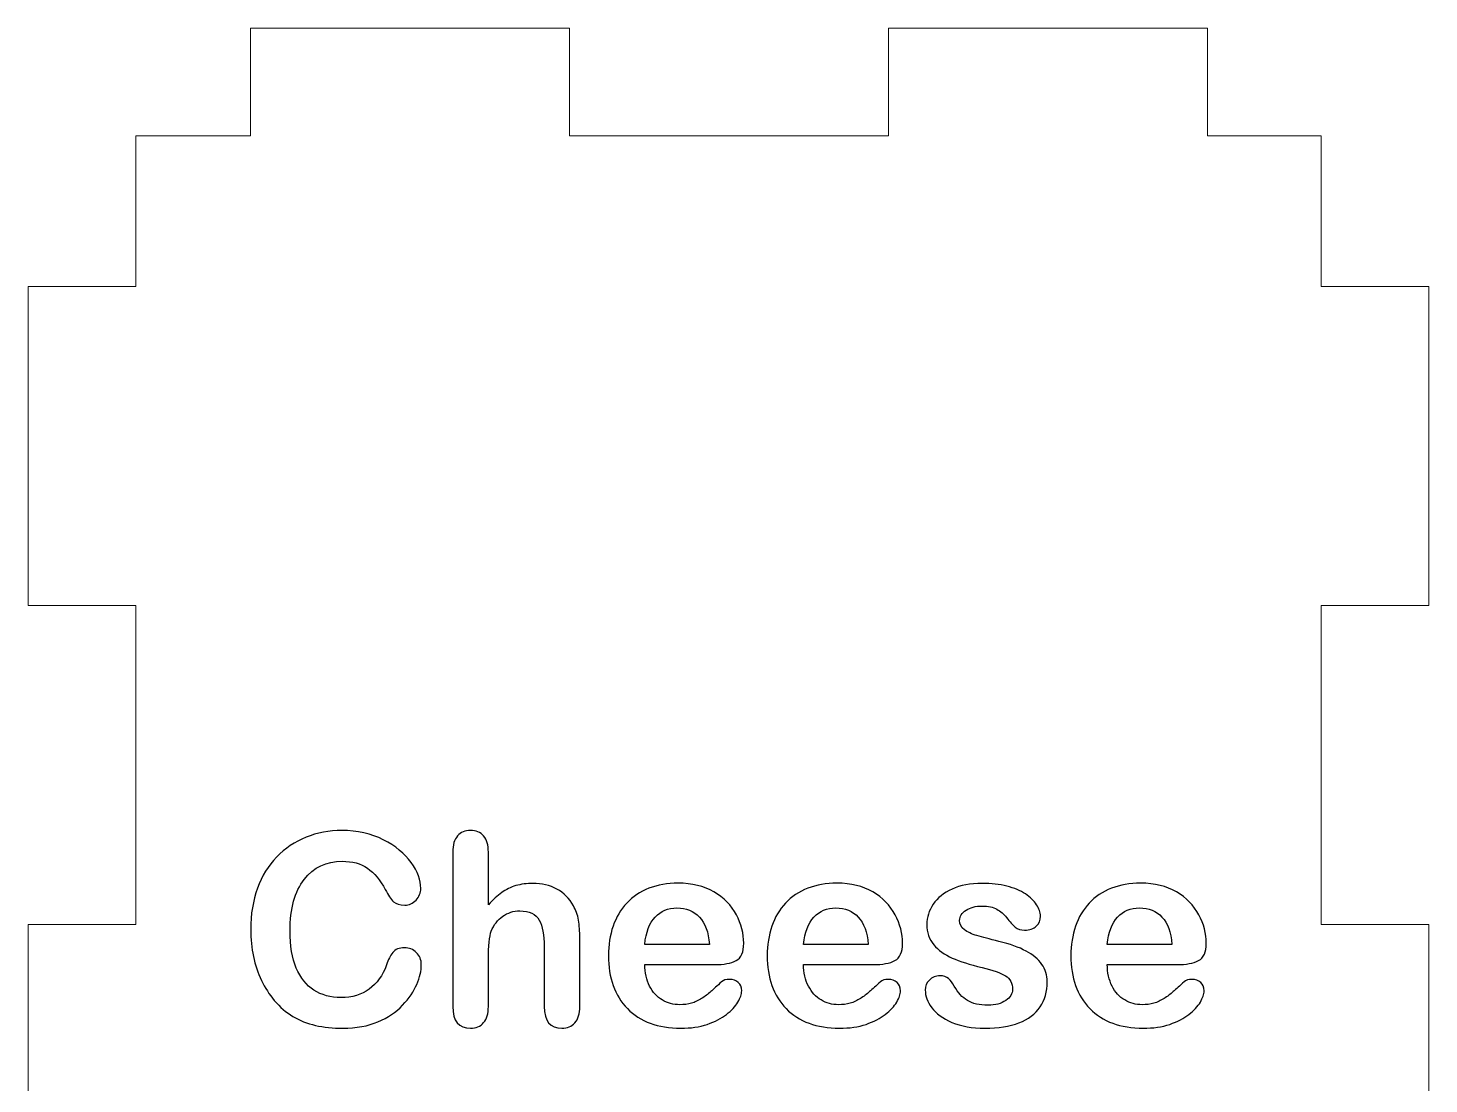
# Model space of a CAD drawing. Header units: inches. Extents: x -11.2 to 11.8, y -8.6 to 8.5.
# Drawn here: x -11.249 to -9.624, y 3.429 to 4.654 of the extents above; entities that cross this region are included whole.
import ezdxf

# ---------------------------------------------------------------- set-up
doc = ezdxf.new("R2010")
doc.units = ezdxf.units.IN
doc.header["$MEASUREMENT"] = 0
doc.layers.add('Tiny token holder', color=7, linetype='Continuous')

msp = doc.modelspace()

# ---------------------------------------------------------------- linework, layer by layer
at = {"layer": 'Tiny token holder', "color": 240, "lineweight": 9}
msp.add_open_spline([(-9.8805, 4.5291), (-9.8805, 4.5291), (-9.8805, 4.6541), (-9.8805, 4.6541), (-9.8805, 4.6541), (-9.8805, 4.6541), (-10.2505, 4.6541), (-10.2505, 4.6541), (-10.2505, 4.6541), (-10.2505, 4.6541), (-10.2505, 4.5291), (-10.2505, 4.5291), (-10.2505, 4.5291), (-10.2505, 4.5291), (-10.6205, 4.5291), (-10.6205, 4.5291), (-10.6205, 4.5291), (-10.6205, 4.5291), (-10.6205, 4.6541), (-10.6205, 4.6541), (-10.6205, 4.6541), (-10.6205, 4.6541), (-10.9905, 4.6541), (-10.9905, 4.6541), (-10.9905, 4.6541), (-10.9905, 4.6541), (-10.9905, 4.5291), (-10.9905, 4.5291), (-10.9905, 4.5291), (-10.9905, 4.5291), (-11.1235, 4.5291), (-11.1235, 4.5291), (-11.1235, 4.5291), (-11.1235, 4.5291), (-11.1235, 4.3541), (-11.1235, 4.3541), (-11.1235, 4.3541), (-11.1235, 4.3541), (-11.2485, 4.3541), (-11.2485, 4.3541), (-11.2485, 4.3541), (-11.2485, 4.3541), (-11.2485, 3.9841), (-11.2485, 3.9841), (-11.2485, 3.9841), (-11.2485, 3.9841), (-11.1235, 3.9841), (-11.1235, 3.9841), (-11.1235, 3.9841), (-11.1235, 3.9841), (-11.1235, 3.6141), (-11.1235, 3.6141), (-11.1235, 3.6141), (-11.1235, 3.6141), (-11.2485, 3.6141), (-11.2485, 3.6141), (-11.2485, 3.6141), (-11.2485, 3.6141), (-11.2485, 3.2441), (-11.2485, 3.2441), (-11.2485, 3.2441), (-11.2485, 3.2441), (-11.1235, 3.2441), (-11.1235, 3.2441), (-11.1235, 3.2441), (-11.1235, 3.2441), (-11.1235, 2.8741), (-11.1235, 2.8741), (-11.1235, 2.8741), (-11.1235, 2.8741), (-11.2485, 2.8741), (-11.2485, 2.8741), (-11.2485, 2.8741), (-11.2485, 2.8741), (-11.2485, 2.5041), (-11.2485, 2.5041), (-11.2485, 2.5041), (-11.2485, 2.5041), (-11.1235, 2.5041), (-11.1235, 2.5041), (-11.1235, 2.5041), (-11.1235, 2.5041), (-11.1235, 2.3291), (-11.1235, 2.3291), (-11.1235, 2.3291), (-11.1235, 2.3291), (-10.9905, 2.3291), (-10.9905, 2.3291), (-10.9905, 2.3291), (-10.9905, 2.3291), (-10.9905, 2.2041), (-10.9905, 2.2041), (-10.9905, 2.2041), (-10.9905, 2.2041), (-10.6205, 2.2041), (-10.6205, 2.2041), (-10.6205, 2.2041), (-10.6205, 2.2041), (-10.6205, 2.3291), (-10.6205, 2.3291), (-10.6205, 2.3291), (-10.6205, 2.3291), (-10.2505, 2.3291), (-10.2505, 2.3291), (-10.2505, 2.3291), (-10.2505, 2.3291), (-10.2505, 2.2041), (-10.2505, 2.2041), (-10.2505, 2.2041), (-10.2505, 2.2041), (-9.8805, 2.2041), (-9.8805, 2.2041), (-9.8805, 2.2041), (-9.8805, 2.2041), (-9.8805, 2.3291), (-9.8805, 2.3291), (-9.8805, 2.3291), (-9.8805, 2.3291), (-9.7485, 2.3291), (-9.7485, 2.3291), (-9.7485, 2.3291), (-9.7485, 2.3291), (-9.7485, 2.5041), (-9.7485, 2.5041), (-9.7485, 2.5041), (-9.7485, 2.5041), (-9.6235, 2.5041), (-9.6235, 2.5041), (-9.6235, 2.5041), (-9.6235, 2.5041), (-9.6235, 2.8741), (-9.6235, 2.8741), (-9.6235, 2.8741), (-9.6235, 2.8741), (-9.7485, 2.8741), (-9.7485, 2.8741), (-9.7485, 2.8741), (-9.7485, 2.8741), (-9.7485, 3.2441), (-9.7485, 3.2441), (-9.7485, 3.2441), (-9.7485, 3.2441), (-9.6235, 3.2441), (-9.6235, 3.2441), (-9.6235, 3.2441), (-9.6235, 3.2441), (-9.6235, 3.6141), (-9.6235, 3.6141), (-9.6235, 3.6141), (-9.6235, 3.6141), (-9.7485, 3.6141), (-9.7485, 3.6141), (-9.7485, 3.6141), (-9.7485, 3.6141), (-9.7485, 3.9841), (-9.7485, 3.9841), (-9.7485, 3.9841), (-9.7485, 3.9841), (-9.6235, 3.9841), (-9.6235, 3.9841), (-9.6235, 3.9841), (-9.6235, 3.9841), (-9.6235, 4.3541), (-9.6235, 4.3541), (-9.6235, 4.3541), (-9.6235, 4.3541), (-9.7485, 4.3541), (-9.7485, 4.3541), (-9.7485, 4.3541), (-9.7485, 4.3541), (-9.7485, 4.5291), (-9.7485, 4.5291), (-9.7485, 4.5291), (-9.7485, 4.5291), (-9.8805, 4.5291), (-9.8805, 4.5291)], degree=3, knots=[0, 0, 0, 0, 0.022222, 0.022222, 0.022222, 0.022222, 0.044444, 0.044444, 0.044444, 0.044444, 0.066667, 0.066667, 0.066667, 0.066667, 0.088889, 0.088889, 0.088889, 0.088889, 0.111111, 0.111111, 0.111111, 0.111111, 0.133333, 0.133333, 0.133333, 0.133333, 0.155556, 0.155556, 0.155556, 0.155556, 0.177778, 0.177778, 0.177778, 0.177778, 0.2, 0.2, 0.2, 0.2, 0.222222, 0.222222, 0.222222, 0.222222, 0.244444, 0.244444, 0.244444, 0.244444, 0.266667, 0.266667, 0.266667, 0.266667, 0.288889, 0.288889, 0.288889, 0.288889, 0.311111, 0.311111, 0.311111, 0.311111, 0.333333, 0.333333, 0.333333, 0.333333, 0.355556, 0.355556, 0.355556, 0.355556, 0.377778, 0.377778, 0.377778, 0.377778, 0.4, 0.4, 0.4, 0.4, 0.422222, 0.422222, 0.422222, 0.422222, 0.444444, 0.444444, 0.444444, 0.444444, 0.466667, 0.466667, 0.466667, 0.466667, 0.488889, 0.488889, 0.488889, 0.488889, 0.511111, 0.511111, 0.511111, 0.511111, 0.533333, 0.533333, 0.533333, 0.533333, 0.555556, 0.555556, 0.555556, 0.555556, 0.577778, 0.577778, 0.577778, 0.577778, 0.6, 0.6, 0.6, 0.6, 0.622222, 0.622222, 0.622222, 0.622222, 0.644444, 0.644444, 0.644444, 0.644444, 0.666667, 0.666667, 0.666667, 0.666667, 0.688889, 0.688889, 0.688889, 0.688889, 0.711111, 0.711111, 0.711111, 0.711111, 0.733333, 0.733333, 0.733333, 0.733333, 0.755556, 0.755556, 0.755556, 0.755556, 0.777778, 0.777778, 0.777778, 0.777778, 0.8, 0.8, 0.8, 0.8, 0.822222, 0.822222, 0.822222, 0.822222, 0.844444, 0.844444, 0.844444, 0.844444, 0.866667, 0.866667, 0.866667, 0.866667, 0.888889, 0.888889, 0.888889, 0.888889, 0.911111, 0.911111, 0.911111, 0.911111, 0.933333, 0.933333, 0.933333, 0.933333, 0.955556, 0.955556, 0.955556, 0.955556, 1, 1, 1, 1], dxfattribs=at)
at = {"layer": 'Tiny token holder', "color": 250}
for points, knots in [([(-10.7923, 3.5676), (-10.7923, 3.5605), (-10.794, 3.5529), (-10.7976, 3.5447), (-10.7976, 3.5447), (-10.801, 3.5365), (-10.8065, 3.5284), (-10.814, 3.5205), (-10.814, 3.5205), (-10.8214, 3.5125), (-10.831, 3.5061), (-10.8426, 3.5012), (-10.8426, 3.5012), (-10.8542, 3.4963), (-10.8677, 3.4938), (-10.8832, 3.4938), (-10.8832, 3.4938), (-10.8948, 3.4938), (-10.9055, 3.4949), (-10.9151, 3.4971), (-10.9151, 3.4971), (-10.9247, 3.4993), (-10.9334, 3.5028), (-10.9412, 3.5075), (-10.9412, 3.5075), (-10.949, 3.5121), (-10.9562, 3.5183), (-10.9628, 3.526), (-10.9628, 3.526), (-10.9686, 3.533), (-10.9736, 3.5407), (-10.9778, 3.5493), (-10.9778, 3.5493), (-10.9819, 3.558), (-10.985, 3.5672), (-10.9871, 3.577), (-10.9871, 3.577), (-10.9891, 3.5868), (-10.9902, 3.5972), (-10.9902, 3.6082), (-10.9902, 3.6082), (-10.9902, 3.626), (-10.9876, 3.642), (-10.9824, 3.6561), (-10.9824, 3.6561), (-10.9772, 3.6703), (-10.9697, 3.6824), (-10.9601, 3.6924), (-10.9601, 3.6924), (-10.9503, 3.7024), (-10.939, 3.7101), (-10.926, 3.7153), (-10.926, 3.7153), (-10.913, 3.7206), (-10.8991, 3.7232), (-10.8844, 3.7232), (-10.8844, 3.7232), (-10.8664, 3.7232), (-10.8504, 3.7196), (-10.8364, 3.7125), (-10.8364, 3.7125), (-10.8224, 3.7053), (-10.8116, 3.6964), (-10.8041, 3.6859), (-10.8041, 3.6859), (-10.7967, 3.6754), (-10.7929, 3.6654), (-10.7929, 3.656), (-10.7929, 3.656), (-10.7929, 3.6509), (-10.7948, 3.6464), (-10.7984, 3.6424), (-10.7984, 3.6424), (-10.802, 3.6385), (-10.8064, 3.6365), (-10.8116, 3.6365), (-10.8116, 3.6365), (-10.8173, 3.6365), (-10.8216, 3.6379), (-10.8245, 3.6406), (-10.8245, 3.6406), (-10.8274, 3.6433), (-10.8306, 3.648), (-10.8341, 3.6547), (-10.8341, 3.6547), (-10.84, 3.6657), (-10.8468, 3.6739), (-10.8548, 3.6794), (-10.8548, 3.6794), (-10.8627, 3.6848), (-10.8724, 3.6875), (-10.884, 3.6875), (-10.884, 3.6875), (-10.9025, 3.6875), (-10.9172, 3.6805), (-10.9282, 3.6665), (-10.9282, 3.6665), (-10.9391, 3.6525), (-10.9446, 3.6325), (-10.9446, 3.6067), (-10.9446, 3.6067), (-10.9446, 3.5894), (-10.9422, 3.5751), (-10.9373, 3.5636), (-10.9373, 3.5636), (-10.9325, 3.5521), (-10.9256, 3.5436), (-10.9168, 3.5379), (-10.9168, 3.5379), (-10.9079, 3.5323), (-10.8975, 3.5294), (-10.8855, 3.5294), (-10.8855, 3.5294), (-10.8726, 3.5294), (-10.8617, 3.5326), (-10.8528, 3.5391), (-10.8528, 3.5391), (-10.8439, 3.5455), (-10.8371, 3.5549), (-10.8326, 3.5673), (-10.8326, 3.5673), (-10.8307, 3.5732), (-10.8283, 3.5779), (-10.8255, 3.5816), (-10.8255, 3.5816), (-10.8227, 3.5853), (-10.8181, 3.5872), (-10.8119, 3.5872), (-10.8119, 3.5872), (-10.8065, 3.5872), (-10.8019, 3.5853), (-10.7981, 3.5815), (-10.7981, 3.5815), (-10.7942, 3.5778), (-10.7923, 3.5732), (-10.7923, 3.5676)], [0, 0, 0, 0, 0.028571, 0.028571, 0.028571, 0.028571, 0.057143, 0.057143, 0.057143, 0.057143, 0.085714, 0.085714, 0.085714, 0.085714, 0.114286, 0.114286, 0.114286, 0.114286, 0.142857, 0.142857, 0.142857, 0.142857, 0.171429, 0.171429, 0.171429, 0.171429, 0.2, 0.2, 0.2, 0.2, 0.228571, 0.228571, 0.228571, 0.228571, 0.257143, 0.257143, 0.257143, 0.257143, 0.285714, 0.285714, 0.285714, 0.285714, 0.314286, 0.314286, 0.314286, 0.314286, 0.342857, 0.342857, 0.342857, 0.342857, 0.371429, 0.371429, 0.371429, 0.371429, 0.4, 0.4, 0.4, 0.4, 0.428571, 0.428571, 0.428571, 0.428571, 0.457143, 0.457143, 0.457143, 0.457143, 0.485714, 0.485714, 0.485714, 0.485714, 0.514286, 0.514286, 0.514286, 0.514286, 0.542857, 0.542857, 0.542857, 0.542857, 0.571429, 0.571429, 0.571429, 0.571429, 0.6, 0.6, 0.6, 0.6, 0.628571, 0.628571, 0.628571, 0.628571, 0.657143, 0.657143, 0.657143, 0.657143, 0.685714, 0.685714, 0.685714, 0.685714, 0.714286, 0.714286, 0.714286, 0.714286, 0.742857, 0.742857, 0.742857, 0.742857, 0.771429, 0.771429, 0.771429, 0.771429, 0.8, 0.8, 0.8, 0.8, 0.828571, 0.828571, 0.828571, 0.828571, 0.857143, 0.857143, 0.857143, 0.857143, 0.885714, 0.885714, 0.885714, 0.885714, 0.914286, 0.914286, 0.914286, 0.914286, 0.942857, 0.942857, 0.942857, 0.942857, 1, 1, 1, 1]), ([(-10.7145, 3.6981), (-10.7145, 3.6981), (-10.7145, 3.6369), (-10.7145, 3.6369), (-10.7145, 3.6369), (-10.7093, 3.6429), (-10.7041, 3.6477), (-10.6991, 3.6512), (-10.6991, 3.6512), (-10.6942, 3.6547), (-10.6886, 3.6574), (-10.6826, 3.6592), (-10.6826, 3.6592), (-10.6765, 3.6609), (-10.67, 3.6618), (-10.663, 3.6618), (-10.663, 3.6618), (-10.6525, 3.6618), (-10.6432, 3.6596), (-10.6351, 3.6552), (-10.6351, 3.6552), (-10.6269, 3.6507), (-10.6206, 3.6443), (-10.6159, 3.6358), (-10.6159, 3.6358), (-10.613, 3.6309), (-10.611, 3.6253), (-10.61, 3.6192), (-10.61, 3.6192), (-10.609, 3.6131), (-10.6085, 3.6061), (-10.6085, 3.5981), (-10.6085, 3.5981), (-10.6085, 3.5981), (-10.6085, 3.5189), (-10.6085, 3.5189), (-10.6085, 3.5189), (-10.6085, 3.5106), (-10.6104, 3.5044), (-10.6142, 3.5001), (-10.6142, 3.5001), (-10.618, 3.4959), (-10.623, 3.4938), (-10.6293, 3.4938), (-10.6293, 3.4938), (-10.6429, 3.4938), (-10.6497, 3.5022), (-10.6497, 3.5189), (-10.6497, 3.5189), (-10.6497, 3.5189), (-10.6497, 3.5887), (-10.6497, 3.5887), (-10.6497, 3.5887), (-10.6497, 3.6019), (-10.6517, 3.6121), (-10.6556, 3.6192), (-10.6556, 3.6192), (-10.6595, 3.6263), (-10.667, 3.6299), (-10.678, 3.6299), (-10.678, 3.6299), (-10.6854, 3.6299), (-10.692, 3.6278), (-10.6979, 3.6236), (-10.6979, 3.6236), (-10.7038, 3.6194), (-10.7083, 3.6137), (-10.7112, 3.6064), (-10.7112, 3.6064), (-10.7134, 3.6003), (-10.7145, 3.5893), (-10.7145, 3.5736), (-10.7145, 3.5736), (-10.7145, 3.5736), (-10.7145, 3.5189), (-10.7145, 3.5189), (-10.7145, 3.5189), (-10.7145, 3.5107), (-10.7164, 3.5045), (-10.7201, 3.5003), (-10.7201, 3.5003), (-10.7237, 3.496), (-10.7288, 3.4938), (-10.7353, 3.4938), (-10.7353, 3.4938), (-10.7489, 3.4938), (-10.7558, 3.5022), (-10.7558, 3.5189), (-10.7558, 3.5189), (-10.7558, 3.5189), (-10.7558, 3.6981), (-10.7558, 3.6981), (-10.7558, 3.6981), (-10.7558, 3.7065), (-10.7539, 3.7127), (-10.7504, 3.7169), (-10.7504, 3.7169), (-10.7468, 3.7211), (-10.7418, 3.7232), (-10.7353, 3.7232), (-10.7353, 3.7232), (-10.7288, 3.7232), (-10.7237, 3.7211), (-10.7201, 3.7168), (-10.7201, 3.7168), (-10.7164, 3.7126), (-10.7145, 3.7064), (-10.7145, 3.6981)], [0, 0, 0, 0, 0.035714, 0.035714, 0.035714, 0.035714, 0.071429, 0.071429, 0.071429, 0.071429, 0.107143, 0.107143, 0.107143, 0.107143, 0.142857, 0.142857, 0.142857, 0.142857, 0.178571, 0.178571, 0.178571, 0.178571, 0.214286, 0.214286, 0.214286, 0.214286, 0.25, 0.25, 0.25, 0.25, 0.285714, 0.285714, 0.285714, 0.285714, 0.321429, 0.321429, 0.321429, 0.321429, 0.357143, 0.357143, 0.357143, 0.357143, 0.392857, 0.392857, 0.392857, 0.392857, 0.428571, 0.428571, 0.428571, 0.428571, 0.464286, 0.464286, 0.464286, 0.464286, 0.5, 0.5, 0.5, 0.5, 0.535714, 0.535714, 0.535714, 0.535714, 0.571429, 0.571429, 0.571429, 0.571429, 0.607143, 0.607143, 0.607143, 0.607143, 0.642857, 0.642857, 0.642857, 0.642857, 0.678571, 0.678571, 0.678571, 0.678571, 0.714286, 0.714286, 0.714286, 0.714286, 0.75, 0.75, 0.75, 0.75, 0.785714, 0.785714, 0.785714, 0.785714, 0.821429, 0.821429, 0.821429, 0.821429, 0.857143, 0.857143, 0.857143, 0.857143, 0.892857, 0.892857, 0.892857, 0.892857, 0.928571, 0.928571, 0.928571, 0.928571, 1, 1, 1, 1]), ([(-10.4523, 3.5676), (-10.4523, 3.5676), (-10.5332, 3.5676), (-10.5332, 3.5676), (-10.5332, 3.5676), (-10.5331, 3.5582), (-10.5311, 3.5499), (-10.5275, 3.5427), (-10.5275, 3.5427), (-10.5238, 3.5355), (-10.5189, 3.5302), (-10.5128, 3.5266), (-10.5128, 3.5266), (-10.5067, 3.5229), (-10.4999, 3.5211), (-10.4926, 3.5211), (-10.4926, 3.5211), (-10.4876, 3.5211), (-10.4831, 3.5216), (-10.4791, 3.5228), (-10.4791, 3.5228), (-10.4749, 3.524), (-10.471, 3.5258), (-10.4672, 3.5283), (-10.4672, 3.5283), (-10.4633, 3.5307), (-10.4598, 3.5334), (-10.4566, 3.5362), (-10.4566, 3.5362), (-10.4533, 3.5391), (-10.4492, 3.5429), (-10.444, 3.5477), (-10.444, 3.5477), (-10.4419, 3.5495), (-10.4389, 3.5505), (-10.4349, 3.5505), (-10.4349, 3.5505), (-10.4307, 3.5505), (-10.4272, 3.5493), (-10.4246, 3.547), (-10.4246, 3.547), (-10.422, 3.5447), (-10.4207, 3.5414), (-10.4207, 3.5371), (-10.4207, 3.5371), (-10.4207, 3.5334), (-10.4222, 3.5291), (-10.4251, 3.5241), (-10.4251, 3.5241), (-10.428, 3.5191), (-10.4324, 3.5143), (-10.4384, 3.5098), (-10.4384, 3.5098), (-10.4442, 3.5052), (-10.4516, 3.5013), (-10.4606, 3.4983), (-10.4606, 3.4983), (-10.4695, 3.4953), (-10.4798, 3.4938), (-10.4914, 3.4938), (-10.4914, 3.4938), (-10.5179, 3.4938), (-10.5385, 3.5014), (-10.5533, 3.5165), (-10.5533, 3.5165), (-10.568, 3.5317), (-10.5753, 3.5522), (-10.5753, 3.5781), (-10.5753, 3.5781), (-10.5753, 3.5903), (-10.5735, 3.6017), (-10.5699, 3.6121), (-10.5699, 3.6121), (-10.5663, 3.6226), (-10.561, 3.6315), (-10.554, 3.639), (-10.554, 3.639), (-10.5471, 3.6464), (-10.5385, 3.6522), (-10.5283, 3.6561), (-10.5283, 3.6561), (-10.5181, 3.6601), (-10.5068, 3.6621), (-10.4944, 3.6621), (-10.4944, 3.6621), (-10.4782, 3.6621), (-10.4644, 3.6587), (-10.4529, 3.6519), (-10.4529, 3.6519), (-10.4413, 3.6451), (-10.4327, 3.6363), (-10.4269, 3.6254), (-10.4269, 3.6254), (-10.4211, 3.6146), (-10.4183, 3.6036), (-10.4183, 3.5924), (-10.4183, 3.5924), (-10.4183, 3.582), (-10.4213, 3.5753), (-10.4272, 3.5722), (-10.4272, 3.5722), (-10.4331, 3.5691), (-10.4415, 3.5676), (-10.4523, 3.5676)], [0, 0, 0, 0, 0.037037, 0.037037, 0.037037, 0.037037, 0.074074, 0.074074, 0.074074, 0.074074, 0.111111, 0.111111, 0.111111, 0.111111, 0.148148, 0.148148, 0.148148, 0.148148, 0.185185, 0.185185, 0.185185, 0.185185, 0.222222, 0.222222, 0.222222, 0.222222, 0.259259, 0.259259, 0.259259, 0.259259, 0.296296, 0.296296, 0.296296, 0.296296, 0.333333, 0.333333, 0.333333, 0.333333, 0.37037, 0.37037, 0.37037, 0.37037, 0.407407, 0.407407, 0.407407, 0.407407, 0.444444, 0.444444, 0.444444, 0.444444, 0.481481, 0.481481, 0.481481, 0.481481, 0.518519, 0.518519, 0.518519, 0.518519, 0.555556, 0.555556, 0.555556, 0.555556, 0.592593, 0.592593, 0.592593, 0.592593, 0.62963, 0.62963, 0.62963, 0.62963, 0.666667, 0.666667, 0.666667, 0.666667, 0.703704, 0.703704, 0.703704, 0.703704, 0.740741, 0.740741, 0.740741, 0.740741, 0.777778, 0.777778, 0.777778, 0.777778, 0.814815, 0.814815, 0.814815, 0.814815, 0.851852, 0.851852, 0.851852, 0.851852, 0.888889, 0.888889, 0.888889, 0.888889, 0.925926, 0.925926, 0.925926, 0.925926, 1, 1, 1, 1]), ([(-10.2681, 3.5676), (-10.2681, 3.5676), (-10.349, 3.5676), (-10.349, 3.5676), (-10.349, 3.5676), (-10.3489, 3.5582), (-10.347, 3.5499), (-10.3433, 3.5427), (-10.3433, 3.5427), (-10.3396, 3.5355), (-10.3347, 3.5302), (-10.3286, 3.5266), (-10.3286, 3.5266), (-10.3225, 3.5229), (-10.3157, 3.5211), (-10.3084, 3.5211), (-10.3084, 3.5211), (-10.3034, 3.5211), (-10.299, 3.5216), (-10.2949, 3.5228), (-10.2949, 3.5228), (-10.2907, 3.524), (-10.2868, 3.5258), (-10.283, 3.5283), (-10.283, 3.5283), (-10.2791, 3.5307), (-10.2756, 3.5334), (-10.2724, 3.5362), (-10.2724, 3.5362), (-10.2691, 3.5391), (-10.265, 3.5429), (-10.2598, 3.5477), (-10.2598, 3.5477), (-10.2577, 3.5495), (-10.2547, 3.5505), (-10.2507, 3.5505), (-10.2507, 3.5505), (-10.2465, 3.5505), (-10.243, 3.5493), (-10.2404, 3.547), (-10.2404, 3.547), (-10.2378, 3.5447), (-10.2365, 3.5414), (-10.2365, 3.5371), (-10.2365, 3.5371), (-10.2365, 3.5334), (-10.238, 3.5291), (-10.2409, 3.5241), (-10.2409, 3.5241), (-10.2438, 3.5191), (-10.2482, 3.5143), (-10.2542, 3.5098), (-10.2542, 3.5098), (-10.26, 3.5052), (-10.2674, 3.5013), (-10.2764, 3.4983), (-10.2764, 3.4983), (-10.2853, 3.4953), (-10.2956, 3.4938), (-10.3072, 3.4938), (-10.3072, 3.4938), (-10.3337, 3.4938), (-10.3543, 3.5014), (-10.3691, 3.5165), (-10.3691, 3.5165), (-10.3838, 3.5317), (-10.3911, 3.5522), (-10.3911, 3.5781), (-10.3911, 3.5781), (-10.3911, 3.5903), (-10.3893, 3.6017), (-10.3857, 3.6121), (-10.3857, 3.6121), (-10.3821, 3.6226), (-10.3768, 3.6315), (-10.3698, 3.639), (-10.3698, 3.639), (-10.3629, 3.6464), (-10.3543, 3.6522), (-10.3441, 3.6561), (-10.3441, 3.6561), (-10.3339, 3.6601), (-10.3226, 3.6621), (-10.3102, 3.6621), (-10.3102, 3.6621), (-10.294, 3.6621), (-10.2802, 3.6587), (-10.2687, 3.6519), (-10.2687, 3.6519), (-10.2571, 3.6451), (-10.2485, 3.6363), (-10.2427, 3.6254), (-10.2427, 3.6254), (-10.237, 3.6146), (-10.2341, 3.6036), (-10.2341, 3.5924), (-10.2341, 3.5924), (-10.2341, 3.582), (-10.2371, 3.5753), (-10.243, 3.5722), (-10.243, 3.5722), (-10.2489, 3.5691), (-10.2573, 3.5676), (-10.2681, 3.5676)], [0, 0, 0, 0, 0.037037, 0.037037, 0.037037, 0.037037, 0.074074, 0.074074, 0.074074, 0.074074, 0.111111, 0.111111, 0.111111, 0.111111, 0.148148, 0.148148, 0.148148, 0.148148, 0.185185, 0.185185, 0.185185, 0.185185, 0.222222, 0.222222, 0.222222, 0.222222, 0.259259, 0.259259, 0.259259, 0.259259, 0.296296, 0.296296, 0.296296, 0.296296, 0.333333, 0.333333, 0.333333, 0.333333, 0.37037, 0.37037, 0.37037, 0.37037, 0.407407, 0.407407, 0.407407, 0.407407, 0.444444, 0.444444, 0.444444, 0.444444, 0.481481, 0.481481, 0.481481, 0.481481, 0.518519, 0.518519, 0.518519, 0.518519, 0.555556, 0.555556, 0.555556, 0.555556, 0.592593, 0.592593, 0.592593, 0.592593, 0.62963, 0.62963, 0.62963, 0.62963, 0.666667, 0.666667, 0.666667, 0.666667, 0.703704, 0.703704, 0.703704, 0.703704, 0.740741, 0.740741, 0.740741, 0.740741, 0.777778, 0.777778, 0.777778, 0.777778, 0.814815, 0.814815, 0.814815, 0.814815, 0.851852, 0.851852, 0.851852, 0.851852, 0.888889, 0.888889, 0.888889, 0.888889, 0.925926, 0.925926, 0.925926, 0.925926, 1, 1, 1, 1]), ([(-10.0662, 3.5477), (-10.0662, 3.5364), (-10.069, 3.5266), (-10.0745, 3.5185), (-10.0745, 3.5185), (-10.08, 3.5104), (-10.0883, 3.5042), (-10.0991, 3.5), (-10.0991, 3.5), (-10.11, 3.4959), (-10.1231, 3.4938), (-10.1387, 3.4938), (-10.1387, 3.4938), (-10.1535, 3.4938), (-10.1662, 3.4961), (-10.1768, 3.5006), (-10.1768, 3.5006), (-10.1874, 3.5051), (-10.1952, 3.5108), (-10.2003, 3.5176), (-10.2003, 3.5176), (-10.2053, 3.5244), (-10.2078, 3.5312), (-10.2078, 3.5381), (-10.2078, 3.5381), (-10.2078, 3.5426), (-10.2062, 3.5465), (-10.203, 3.5497), (-10.203, 3.5497), (-10.1998, 3.553), (-10.1957, 3.5546), (-10.1907, 3.5546), (-10.1907, 3.5546), (-10.1864, 3.5546), (-10.1831, 3.5535), (-10.1807, 3.5514), (-10.1807, 3.5514), (-10.1784, 3.5492), (-10.1762, 3.5463), (-10.1741, 3.5424), (-10.1741, 3.5424), (-10.1698, 3.5351), (-10.1648, 3.5295), (-10.1589, 3.5259), (-10.1589, 3.5259), (-10.153, 3.5223), (-10.1449, 3.5205), (-10.1348, 3.5205), (-10.1348, 3.5205), (-10.1265, 3.5205), (-10.1197, 3.5223), (-10.1144, 3.526), (-10.1144, 3.526), (-10.1091, 3.5296), (-10.1065, 3.5339), (-10.1065, 3.5386), (-10.1065, 3.5386), (-10.1065, 3.5459), (-10.1092, 3.5512), (-10.1147, 3.5546), (-10.1147, 3.5546), (-10.1202, 3.5579), (-10.1293, 3.5611), (-10.1419, 3.5641), (-10.1419, 3.5641), (-10.1561, 3.5676), (-10.1677, 3.5713), (-10.1766, 3.5752), (-10.1766, 3.5752), (-10.1855, 3.5791), (-10.1926, 3.5843), (-10.198, 3.5906), (-10.198, 3.5906), (-10.2033, 3.597), (-10.206, 3.6048), (-10.206, 3.6141), (-10.206, 3.6141), (-10.206, 3.6224), (-10.2035, 3.6302), (-10.1986, 3.6376), (-10.1986, 3.6376), (-10.1937, 3.645), (-10.1864, 3.6508), (-10.1767, 3.6552), (-10.1767, 3.6552), (-10.1671, 3.6596), (-10.1555, 3.6618), (-10.1418, 3.6618), (-10.1418, 3.6618), (-10.1311, 3.6618), (-10.1215, 3.6607), (-10.1131, 3.6585), (-10.1131, 3.6585), (-10.1045, 3.6563), (-10.0974, 3.6533), (-10.0917, 3.6496), (-10.0917, 3.6496), (-10.086, 3.6458), (-10.0816, 3.6417), (-10.0787, 3.6371), (-10.0787, 3.6371), (-10.0757, 3.6326), (-10.0742, 3.6282), (-10.0742, 3.6238), (-10.0742, 3.6238), (-10.0742, 3.6191), (-10.0758, 3.6152), (-10.079, 3.6122), (-10.079, 3.6122), (-10.0822, 3.6091), (-10.0867, 3.6076), (-10.0925, 3.6076), (-10.0925, 3.6076), (-10.0968, 3.6076), (-10.1004, 3.6088), (-10.1034, 3.6112), (-10.1034, 3.6112), (-10.1063, 3.6137), (-10.1097, 3.6173), (-10.1136, 3.6221), (-10.1136, 3.6221), (-10.1167, 3.6262), (-10.1204, 3.6294), (-10.1246, 3.6319), (-10.1246, 3.6319), (-10.1289, 3.6343), (-10.1346, 3.6355), (-10.1419, 3.6355), (-10.1419, 3.6355), (-10.1493, 3.6355), (-10.1555, 3.6339), (-10.1605, 3.6307), (-10.1605, 3.6307), (-10.1654, 3.6275), (-10.1679, 3.6235), (-10.1679, 3.6188), (-10.1679, 3.6188), (-10.1679, 3.6144), (-10.1661, 3.6109), (-10.1624, 3.6081), (-10.1624, 3.6081), (-10.1588, 3.6053), (-10.1539, 3.603), (-10.1478, 3.6012), (-10.1478, 3.6012), (-10.1416, 3.5994), (-10.1331, 3.5972), (-10.1224, 3.5945), (-10.1224, 3.5945), (-10.1095, 3.5914), (-10.0991, 3.5877), (-10.0909, 3.5833), (-10.0909, 3.5833), (-10.0828, 3.579), (-10.0767, 3.5739), (-10.0725, 3.5679), (-10.0725, 3.5679), (-10.0683, 3.562), (-10.0662, 3.5553), (-10.0662, 3.5477)], [0, 0, 0, 0, 0.02439, 0.02439, 0.02439, 0.02439, 0.04878, 0.04878, 0.04878, 0.04878, 0.073171, 0.073171, 0.073171, 0.073171, 0.097561, 0.097561, 0.097561, 0.097561, 0.121951, 0.121951, 0.121951, 0.121951, 0.146341, 0.146341, 0.146341, 0.146341, 0.170732, 0.170732, 0.170732, 0.170732, 0.195122, 0.195122, 0.195122, 0.195122, 0.219512, 0.219512, 0.219512, 0.219512, 0.243902, 0.243902, 0.243902, 0.243902, 0.268293, 0.268293, 0.268293, 0.268293, 0.292683, 0.292683, 0.292683, 0.292683, 0.317073, 0.317073, 0.317073, 0.317073, 0.341463, 0.341463, 0.341463, 0.341463, 0.365854, 0.365854, 0.365854, 0.365854, 0.390244, 0.390244, 0.390244, 0.390244, 0.414634, 0.414634, 0.414634, 0.414634, 0.439024, 0.439024, 0.439024, 0.439024, 0.463415, 0.463415, 0.463415, 0.463415, 0.487805, 0.487805, 0.487805, 0.487805, 0.512195, 0.512195, 0.512195, 0.512195, 0.536585, 0.536585, 0.536585, 0.536585, 0.560976, 0.560976, 0.560976, 0.560976, 0.585366, 0.585366, 0.585366, 0.585366, 0.609756, 0.609756, 0.609756, 0.609756, 0.634146, 0.634146, 0.634146, 0.634146, 0.658537, 0.658537, 0.658537, 0.658537, 0.682927, 0.682927, 0.682927, 0.682927, 0.707317, 0.707317, 0.707317, 0.707317, 0.731707, 0.731707, 0.731707, 0.731707, 0.756098, 0.756098, 0.756098, 0.756098, 0.780488, 0.780488, 0.780488, 0.780488, 0.804878, 0.804878, 0.804878, 0.804878, 0.829268, 0.829268, 0.829268, 0.829268, 0.853659, 0.853659, 0.853659, 0.853659, 0.878049, 0.878049, 0.878049, 0.878049, 0.902439, 0.902439, 0.902439, 0.902439, 0.926829, 0.926829, 0.926829, 0.926829, 0.95122, 0.95122, 0.95122, 0.95122, 1, 1, 1, 1]), ([(-9.9159, 3.5676), (-9.9159, 3.5676), (-9.9967, 3.5676), (-9.9967, 3.5676), (-9.9967, 3.5676), (-9.9966, 3.5582), (-9.9947, 3.5499), (-9.9911, 3.5427), (-9.9911, 3.5427), (-9.9874, 3.5355), (-9.9825, 3.5302), (-9.9764, 3.5266), (-9.9764, 3.5266), (-9.9703, 3.5229), (-9.9635, 3.5211), (-9.9562, 3.5211), (-9.9562, 3.5211), (-9.9512, 3.5211), (-9.9467, 3.5216), (-9.9426, 3.5228), (-9.9426, 3.5228), (-9.9385, 3.524), (-9.9346, 3.5258), (-9.9308, 3.5283), (-9.9308, 3.5283), (-9.9269, 3.5307), (-9.9234, 3.5334), (-9.9202, 3.5362), (-9.9202, 3.5362), (-9.9169, 3.5391), (-9.9127, 3.5429), (-9.9076, 3.5477), (-9.9076, 3.5477), (-9.9054, 3.5495), (-9.9024, 3.5505), (-9.8985, 3.5505), (-9.8985, 3.5505), (-9.8943, 3.5505), (-9.8908, 3.5493), (-9.8882, 3.547), (-9.8882, 3.547), (-9.8856, 3.5447), (-9.8843, 3.5414), (-9.8843, 3.5371), (-9.8843, 3.5371), (-9.8843, 3.5334), (-9.8858, 3.5291), (-9.8887, 3.5241), (-9.8887, 3.5241), (-9.8916, 3.5191), (-9.896, 3.5143), (-9.9019, 3.5098), (-9.9019, 3.5098), (-9.9078, 3.5052), (-9.9152, 3.5013), (-9.9241, 3.4983), (-9.9241, 3.4983), (-9.9331, 3.4953), (-9.9434, 3.4938), (-9.9549, 3.4938), (-9.9549, 3.4938), (-9.9815, 3.4938), (-10.0021, 3.5014), (-10.0168, 3.5165), (-10.0168, 3.5165), (-10.0316, 3.5317), (-10.0389, 3.5522), (-10.0389, 3.5781), (-10.0389, 3.5781), (-10.0389, 3.5903), (-10.0371, 3.6017), (-10.0335, 3.6121), (-10.0335, 3.6121), (-10.0299, 3.6226), (-10.0245, 3.6315), (-10.0176, 3.639), (-10.0176, 3.639), (-10.0106, 3.6464), (-10.0021, 3.6522), (-9.9919, 3.6561), (-9.9919, 3.6561), (-9.9817, 3.6601), (-9.9704, 3.6621), (-9.958, 3.6621), (-9.958, 3.6621), (-9.9418, 3.6621), (-9.928, 3.6587), (-9.9165, 3.6519), (-9.9165, 3.6519), (-9.9049, 3.6451), (-9.8962, 3.6363), (-9.8905, 3.6254), (-9.8905, 3.6254), (-9.8847, 3.6146), (-9.8818, 3.6036), (-9.8818, 3.5924), (-9.8818, 3.5924), (-9.8818, 3.582), (-9.8848, 3.5753), (-9.8908, 3.5722), (-9.8908, 3.5722), (-9.8967, 3.5691), (-9.9051, 3.5676), (-9.9159, 3.5676)], [0, 0, 0, 0, 0.037037, 0.037037, 0.037037, 0.037037, 0.074074, 0.074074, 0.074074, 0.074074, 0.111111, 0.111111, 0.111111, 0.111111, 0.148148, 0.148148, 0.148148, 0.148148, 0.185185, 0.185185, 0.185185, 0.185185, 0.222222, 0.222222, 0.222222, 0.222222, 0.259259, 0.259259, 0.259259, 0.259259, 0.296296, 0.296296, 0.296296, 0.296296, 0.333333, 0.333333, 0.333333, 0.333333, 0.37037, 0.37037, 0.37037, 0.37037, 0.407407, 0.407407, 0.407407, 0.407407, 0.444444, 0.444444, 0.444444, 0.444444, 0.481481, 0.481481, 0.481481, 0.481481, 0.518519, 0.518519, 0.518519, 0.518519, 0.555556, 0.555556, 0.555556, 0.555556, 0.592593, 0.592593, 0.592593, 0.592593, 0.62963, 0.62963, 0.62963, 0.62963, 0.666667, 0.666667, 0.666667, 0.666667, 0.703704, 0.703704, 0.703704, 0.703704, 0.740741, 0.740741, 0.740741, 0.740741, 0.777778, 0.777778, 0.777778, 0.777778, 0.814815, 0.814815, 0.814815, 0.814815, 0.851852, 0.851852, 0.851852, 0.851852, 0.888889, 0.888889, 0.888889, 0.888889, 0.925926, 0.925926, 0.925926, 0.925926, 1, 1, 1, 1]), ([(-10.5332, 3.5911), (-10.5332, 3.5911), (-10.4582, 3.5911), (-10.4582, 3.5911), (-10.4582, 3.5911), (-10.4592, 3.6052), (-10.4631, 3.6158), (-10.4697, 3.6228), (-10.4697, 3.6228), (-10.4763, 3.6298), (-10.485, 3.6333), (-10.4958, 3.6333), (-10.4958, 3.6333), (-10.5061, 3.6333), (-10.5145, 3.6297), (-10.5211, 3.6227), (-10.5211, 3.6227), (-10.5277, 3.6155), (-10.5318, 3.605), (-10.5332, 3.5911)], [0, 0, 0, 0, 0.166667, 0.166667, 0.166667, 0.166667, 0.333333, 0.333333, 0.333333, 0.333333, 0.5, 0.5, 0.5, 0.5, 0.666667, 0.666667, 0.666667, 0.666667, 1, 1, 1, 1]), ([(-10.349, 3.5911), (-10.349, 3.5911), (-10.2741, 3.5911), (-10.2741, 3.5911), (-10.2741, 3.5911), (-10.275, 3.6052), (-10.2789, 3.6158), (-10.2855, 3.6228), (-10.2855, 3.6228), (-10.2921, 3.6298), (-10.3008, 3.6333), (-10.3116, 3.6333), (-10.3116, 3.6333), (-10.3219, 3.6333), (-10.3303, 3.6297), (-10.3369, 3.6227), (-10.3369, 3.6227), (-10.3435, 3.6155), (-10.3476, 3.605), (-10.349, 3.5911)], [0, 0, 0, 0, 0.166667, 0.166667, 0.166667, 0.166667, 0.333333, 0.333333, 0.333333, 0.333333, 0.5, 0.5, 0.5, 0.5, 0.666667, 0.666667, 0.666667, 0.666667, 1, 1, 1, 1]), ([(-9.9967, 3.5911), (-9.9967, 3.5911), (-9.9218, 3.5911), (-9.9218, 3.5911), (-9.9218, 3.5911), (-9.9228, 3.6052), (-9.9266, 3.6158), (-9.9332, 3.6228), (-9.9332, 3.6228), (-9.9399, 3.6298), (-9.9485, 3.6333), (-9.9593, 3.6333), (-9.9593, 3.6333), (-9.9697, 3.6333), (-9.9781, 3.6297), (-9.9847, 3.6227), (-9.9847, 3.6227), (-9.9913, 3.6155), (-9.9954, 3.605), (-9.9967, 3.5911)], [0, 0, 0, 0, 0.166667, 0.166667, 0.166667, 0.166667, 0.333333, 0.333333, 0.333333, 0.333333, 0.5, 0.5, 0.5, 0.5, 0.666667, 0.666667, 0.666667, 0.666667, 1, 1, 1, 1])]:
    msp.add_open_spline(points, degree=3, knots=knots, dxfattribs=at)

doc.saveas('drawing.dxf')
